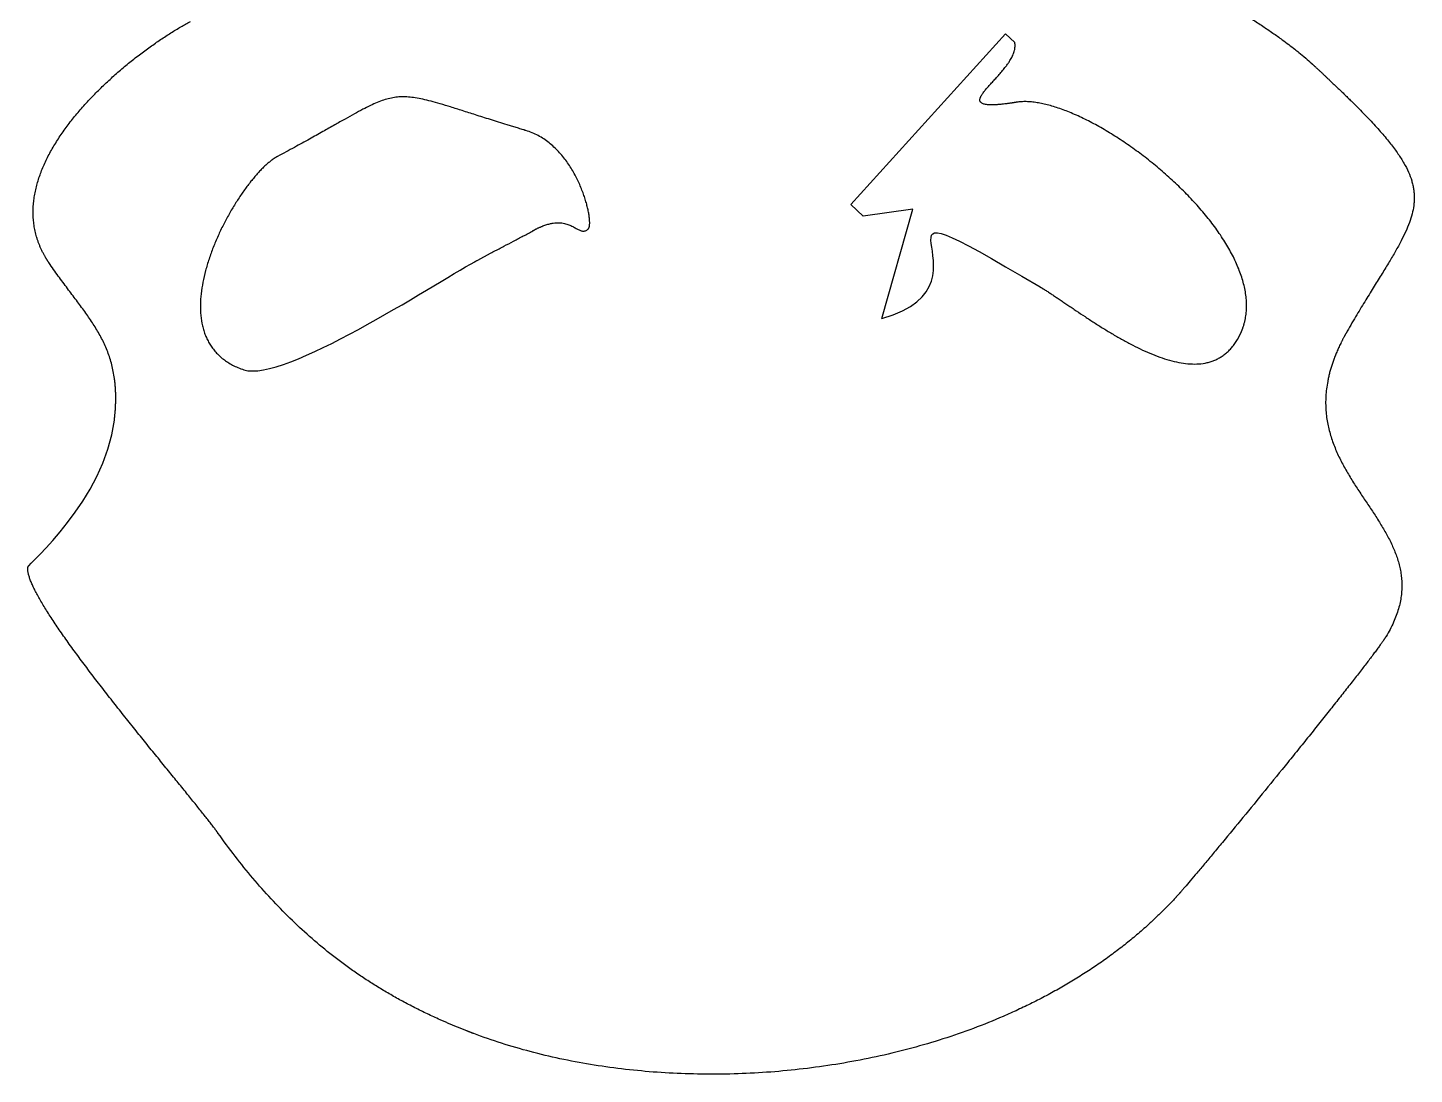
# Model space of a CAD drawing. Header units: millimetres. Extents: x 413.1 to 447.6, y 102 to 150.6.
# Drawn here: x 413.12 to 447.61, y 102.04 to 128.08 of the extents above; entities that cross this region are included whole.
import ezdxf

# ---------------------------------------------------------------- set-up
doc = ezdxf.new("R2010")
doc.units = ezdxf.units.MM
doc.layers.get('0').update_dxf_attribs({"linetype": 'CONTINUOUS'})

msp = doc.modelspace()

# ---------------------------------------------------------------- linework, layer by layer
for p, q in [((433.595, 123.678), (437.439, 127.923)), ((437.439, 127.923), (437.672, 127.711)), ((433.906, 123.392), (433.595, 123.678)), ((435.14, 123.561), (433.906, 123.392)), ((434.369, 120.847), (435.14, 123.561))]:
    msp.add_line(p, q)
for points, knots in [([(438.971, 129.771), (438.971, 129.771), (438.971, 129.771), (438.972, 129.771), (438.972, 129.772), (438.972, 129.772), (438.972, 129.772), (438.973, 129.772), (438.973, 129.772), (438.974, 129.773), (438.976, 129.773), (438.977, 129.774), (438.978, 129.775), (438.98, 129.776), (438.982, 129.777), (438.985, 129.778), (438.989, 129.78), (438.993, 129.782), (438.999, 129.784), (439.005, 129.787), (439.01, 129.789), (439.018, 129.793), (439.027, 129.797), (439.039, 129.801), (439.05, 129.806), (439.062, 129.81), (439.074, 129.815), (439.089, 129.82), (439.109, 129.827), (439.133, 129.835), (439.158, 129.842), (439.183, 129.849), (439.216, 129.857), (439.259, 129.867), (439.312, 129.876), (439.365, 129.884), (439.42, 129.89), (439.476, 129.895), (439.533, 129.898), (439.611, 129.899), (439.711, 129.897), (439.835, 129.889), (439.962, 129.875), (440.092, 129.855), (440.225, 129.83), (440.409, 129.789), (440.645, 129.726), (440.933, 129.633), (441.228, 129.524), (441.527, 129.401), (441.829, 129.265), (442.131, 129.119), (442.431, 128.964), (442.728, 128.802), (443.019, 128.635), (443.303, 128.465), (443.576, 128.293), (443.838, 128.121), (444.087, 127.951), (444.302, 127.798), (444.484, 127.662), (444.621, 127.557), (444.762, 127.445), (444.903, 127.329), (445.009, 127.235), (445.058, 127.189)], [0, 0, 0, 0, 0.0000095, 0.000019, 0.0000381, 0.0000762, 0.0001143, 0.0001524, 0.0002287, 0.000305, 0.0004575, 0.0006101, 0.0007628, 0.0009155, 0.001221, 0.0015267, 0.0018326, 0.0024449, 0.003058, 0.0036719, 0.0042865, 0.004902, 0.0061355, 0.0073724, 0.0086129, 0.0098571, 0.0111052, 0.0123572, 0.0148735, 0.0174071, 0.0199588, 0.0225293, 0.0251194, 0.0303611, 0.035689, 0.0411075, 0.0466202, 0.0522301, 0.0579395, 0.0637502, 0.0756799, 0.0880259, 0.1007876, 0.1139595, 0.1275316, 0.1414908, 0.1705003, 0.2008352, 0.2323111, 0.2647242, 0.2978563, 0.3314783, 0.3653537, 0.3992394, 0.4328881, 0.4660489, 0.498468, 0.5298899, 0.5600575, 0.5887131, 0.6090577, 0.6282981, 0.6404584, 0.6630354, 0.6830796, 0.6830796, 0.6830796, 0.6830796]), ([(413.65, 122.234), (413.65, 122.234), (413.65, 122.234), (413.65, 122.234), (413.65, 122.234), (413.65, 122.235), (413.65, 122.235), (413.649, 122.235), (413.649, 122.236), (413.649, 122.236), (413.648, 122.237), (413.647, 122.238), (413.646, 122.239), (413.645, 122.241), (413.644, 122.243), (413.643, 122.245), (413.641, 122.248), (413.638, 122.251), (413.636, 122.256), (413.633, 122.26), (413.63, 122.265), (413.626, 122.27), (413.621, 122.278), (413.616, 122.286), (413.61, 122.295), (413.603, 122.307), (413.594, 122.321), (413.583, 122.339), (413.572, 122.356), (413.562, 122.374), (413.552, 122.392), (413.538, 122.415), (413.522, 122.445), (413.504, 122.48), (413.486, 122.515), (413.468, 122.551), (413.446, 122.598), (413.421, 122.658), (413.393, 122.729), (413.367, 122.801), (413.345, 122.874), (413.325, 122.946), (413.308, 123.019), (413.288, 123.116), (413.27, 123.237), (413.258, 123.384), (413.256, 123.531), (413.264, 123.679), (413.28, 123.826), (413.313, 124.024), (413.376, 124.272), (413.482, 124.565), (413.615, 124.856), (413.774, 125.143), (413.954, 125.426), (414.155, 125.703), (414.373, 125.973), (414.606, 126.236), (414.85, 126.491), (415.105, 126.736), (415.365, 126.97), (415.631, 127.193), (415.897, 127.404), (416.163, 127.601), (416.425, 127.783), (416.68, 127.95), (416.927, 128.1), (417.09, 128.192), (417.169, 128.235)], [0, 0, 0, 0, 0.0000082, 0.0000164, 0.0000328, 0.0000657, 0.0000985, 0.0001314, 0.0001971, 0.0002628, 0.0003941, 0.0005254, 0.0006567, 0.000788, 0.0010504, 0.0013126, 0.0015748, 0.0020986, 0.0026219, 0.0031447, 0.0036669, 0.0041885, 0.0052303, 0.00627, 0.0073075, 0.008343, 0.0104078, 0.0124645, 0.0145132, 0.0165543, 0.0185877, 0.0206136, 0.0246437, 0.0286457, 0.032621, 0.0365708, 0.0404962, 0.0482787, 0.0559783, 0.0636044, 0.0711664, 0.0786732, 0.0861336, 0.093556, 0.1083172, 0.12302, 0.1377195, 0.1524641, 0.1672955, 0.182249, 0.2126207, 0.2437484, 0.2757043, 0.3084903, 0.3420518, 0.3762896, 0.41107, 0.4462316, 0.481592, 0.5169521, 0.5520994, 0.5868115, 0.6208576, 0.6540007, 0.685999, 0.7166075, 0.7455795, 0.7726678, 0.7726678, 0.7726678, 0.7726678]), ([(437.717, 126.224), (437.717, 126.224), (437.717, 126.224), (437.717, 126.224), (437.716, 126.224), (437.716, 126.224), (437.715, 126.224), (437.714, 126.224), (437.713, 126.223), (437.711, 126.223), (437.709, 126.223), (437.707, 126.222), (437.705, 126.222), (437.701, 126.221), (437.697, 126.221), (437.692, 126.22), (437.685, 126.219), (437.677, 126.218), (437.669, 126.216), (437.661, 126.215), (437.65, 126.213), (437.637, 126.211), (437.622, 126.209), (437.607, 126.207), (437.587, 126.204), (437.562, 126.2), (437.533, 126.196), (437.504, 126.192), (437.468, 126.188), (437.423, 126.182), (437.372, 126.176), (437.324, 126.171), (437.278, 126.167), (437.234, 126.164), (437.181, 126.161), (437.12, 126.159), (437.054, 126.159), (436.996, 126.163), (436.947, 126.169), (436.905, 126.178), (436.871, 126.19), (436.844, 126.205), (436.824, 126.223), (436.811, 126.243), (436.804, 126.266), (436.804, 126.291), (436.809, 126.318), (436.817, 126.342), (436.827, 126.364), (436.838, 126.385), (436.854, 126.413), (436.875, 126.445), (436.902, 126.481), (436.932, 126.519), (436.976, 126.572), (437.038, 126.642), (437.118, 126.729), (437.201, 126.82), (437.286, 126.914), (437.37, 127.012), (437.443, 127.103), (437.505, 127.187), (437.549, 127.255), (437.593, 127.331), (437.634, 127.414), (437.668, 127.514), (437.681, 127.598), (437.68, 127.664), (437.675, 127.696), (437.672, 127.711)], [0, 0, 0, 0, 0.000026, 0.0000521, 0.0001041, 0.0001562, 0.0002082, 0.0003123, 0.0004162, 0.0006239, 0.0008313, 0.0010384, 0.0012453, 0.0016581, 0.0020697, 0.0024803, 0.0032979, 0.0041111, 0.0049197, 0.0057238, 0.0065233, 0.008109, 0.0096768, 0.0112268, 0.012759, 0.0157705, 0.018712, 0.0215842, 0.0243875, 0.0297906, 0.0349264, 0.0398003, 0.0444176, 0.0487837, 0.0529042, 0.0604309, 0.0670457, 0.0727999, 0.0777511, 0.0819659, 0.0855257, 0.0885349, 0.0911311, 0.0934895, 0.0958056, 0.098255, 0.1009618, 0.1039976, 0.1056508, 0.1083036, 0.1111645, 0.1152962, 0.1197756, 0.124581, 0.1296871, 0.1406884, 0.1525416, 0.1649971, 0.177804, 0.1907158, 0.2034978, 0.2128694, 0.2219673, 0.2278485, 0.2391025, 0.2496561, 0.2595999, 0.2644317, 0.2692377, 0.2692377, 0.2692377, 0.2692377]), ([(445.058, 127.189), (445.058, 127.189), (445.059, 127.189), (445.059, 127.189), (445.06, 127.188), (445.062, 127.186), (445.064, 127.185), (445.066, 127.182), (445.069, 127.18), (445.074, 127.175), (445.08, 127.17), (445.087, 127.163), (445.094, 127.156), (445.103, 127.148), (445.115, 127.137), (445.129, 127.124), (445.148, 127.106), (445.171, 127.085), (445.199, 127.059), (445.227, 127.033), (445.254, 127.007), (445.291, 126.974), (445.336, 126.932), (445.389, 126.882), (445.442, 126.832), (445.51, 126.767), (445.595, 126.688), (445.693, 126.593), (445.79, 126.501), (445.883, 126.411), (445.974, 126.323), (446.089, 126.209), (446.227, 126.071), (446.384, 125.91), (446.531, 125.756), (446.668, 125.608), (446.794, 125.466), (446.911, 125.329), (447.018, 125.197), (447.115, 125.069), (447.229, 124.909), (447.351, 124.718), (447.467, 124.493), (447.536, 124.31), (447.573, 124.167), (447.593, 124.064), (447.605, 123.961), (447.61, 123.858), (447.607, 123.756), (447.594, 123.617), (447.558, 123.441), (447.49, 123.226), (447.396, 123.002), (447.28, 122.766), (447.141, 122.515), (446.983, 122.247), (446.805, 121.956), (446.61, 121.642), (446.399, 121.299), (446.173, 120.927), (446.02, 120.666), (445.942, 120.53)], [0, 0, 0, 0, 0.0000609, 0.0001219, 0.0002439, 0.0004878, 0.0007316, 0.0009754, 0.0014626, 0.0019494, 0.0029219, 0.0038931, 0.0048627, 0.005831, 0.0077631, 0.0096895, 0.0116102, 0.0154343, 0.0192356, 0.0230141, 0.02677, 0.0305031, 0.037902, 0.0452113, 0.0524318, 0.0595639, 0.073566, 0.0872225, 0.1005388, 0.1135197, 0.1261707, 0.1384968, 0.1621956, 0.1846588, 0.2059304, 0.2260551, 0.2450795, 0.2630519, 0.2800227, 0.2960449, 0.3111745, 0.3389929, 0.3640098, 0.3868309, 0.3976355, 0.4081533, 0.4184781, 0.4287038, 0.4389228, 0.4492235, 0.4703866, 0.4927884, 0.5168975, 0.5430813, 0.5716301, 0.6027821, 0.6367435, 0.6737038, 0.7138465, 0.7573564, 0.8044244, 0.8044244, 0.8044244, 0.8044244]), ([(425.514, 125.522), (425.509, 125.523), (425.499, 125.526), (425.478, 125.532), (425.443, 125.543), (425.393, 125.558), (425.333, 125.576), (425.255, 125.6), (425.16, 125.629), (425.013, 125.674), (424.837, 125.729), (424.635, 125.793), (424.444, 125.853), (424.211, 125.927), (423.945, 126.012), (423.653, 126.104), (423.394, 126.183), (423.163, 126.248), (422.957, 126.299), (422.77, 126.335), (422.597, 126.356), (422.436, 126.362), (422.281, 126.351), (422.127, 126.324), (421.972, 126.28), (421.811, 126.219), (421.638, 126.141), (421.45, 126.046), (421.242, 125.933), (421.009, 125.802), (420.748, 125.653), (420.453, 125.486), (420.12, 125.3), (419.745, 125.094), (419.48, 124.952), (419.339, 124.878)], [0, 0, 0, 0, 0.0016082, 0.0032109, 0.0064001, 0.0127132, 0.0189403, 0.0250821, 0.0371131, 0.0488126, 0.0712435, 0.0924263, 0.1124128, 0.1312544, 0.1657084, 0.1961993, 0.2231406, 0.2469529, 0.2680714, 0.2869558, 0.3041019, 0.3200501, 0.335384, 0.3507117, 0.3666358, 0.3837238, 0.4024952, 0.4234234, 0.4469477, 0.4734853, 0.5034423, 0.5372203, 0.5752213, 0.6178498, 0.6655137, 0.6655137, 0.6655137, 0.6655137]), ([(443.273, 120.437), (443.273, 120.437), (443.273, 120.437), (443.273, 120.437), (443.273, 120.437), (443.273, 120.437), (443.274, 120.438), (443.274, 120.438), (443.274, 120.439), (443.274, 120.439), (443.275, 120.44), (443.275, 120.441), (443.276, 120.442), (443.277, 120.444), (443.277, 120.446), (443.279, 120.448), (443.28, 120.451), (443.282, 120.455), (443.284, 120.459), (443.286, 120.463), (443.288, 120.468), (443.291, 120.474), (443.294, 120.481), (443.298, 120.49), (443.302, 120.499), (443.307, 120.511), (443.314, 120.526), (443.321, 120.544), (443.328, 120.562), (443.335, 120.58), (443.342, 120.598), (443.351, 120.622), (443.361, 120.653), (443.372, 120.689), (443.382, 120.727), (443.392, 120.764), (443.4, 120.801), (443.408, 120.839), (443.417, 120.889), (443.426, 120.953), (443.434, 121.03), (443.438, 121.108), (443.438, 121.187), (443.436, 121.266), (443.428, 121.372), (443.41, 121.508), (443.376, 121.671), (443.331, 121.835), (443.275, 122.001), (443.208, 122.168), (443.104, 122.394), (442.949, 122.677), (442.731, 123.011), (442.483, 123.342), (442.207, 123.666), (441.909, 123.983), (441.592, 124.288), (441.26, 124.581), (440.917, 124.858), (440.567, 125.116), (440.213, 125.355), (439.86, 125.57), (439.511, 125.76), (439.223, 125.897), (438.998, 125.992), (438.835, 126.053), (438.676, 126.107), (438.522, 126.152), (438.373, 126.188), (438.23, 126.215), (438.092, 126.233), (437.961, 126.241), (437.836, 126.239), (437.756, 126.23), (437.717, 126.224)], [0, 0, 0, 0, 0.0000077, 0.0000153, 0.0000307, 0.0000614, 0.0000921, 0.0001229, 0.0001843, 0.0002457, 0.0003686, 0.0004914, 0.0006142, 0.000737, 0.0009826, 0.001228, 0.0014734, 0.0019639, 0.0024542, 0.0029441, 0.0034337, 0.0039231, 0.0049009, 0.0058777, 0.0068534, 0.0078281, 0.0097746, 0.0117174, 0.0136569, 0.0155933, 0.0175269, 0.019458, 0.0233137, 0.0271626, 0.0310068, 0.0348484, 0.0386894, 0.0425316, 0.046377, 0.0540839, 0.0618243, 0.0696106, 0.0774542, 0.0853654, 0.0933534, 0.1095879, 0.1262133, 0.1432666, 0.1607717, 0.1787405, 0.1971752, 0.2354017, 0.2753323, 0.3167556, 0.3594025, 0.4029637, 0.4471013, 0.4914578, 0.5356626, 0.5793374, 0.6221012, 0.6635747, 0.7033867, 0.7411805, 0.7592182, 0.7766305, 0.7933827, 0.8094445, 0.8247909, 0.839404, 0.853275, 0.8664072, 0.8788194, 0.8905507, 0.8905507, 0.8905507, 0.8905507]), ([(427.066, 123.072), (427.066, 123.072), (427.066, 123.072), (427.066, 123.072), (427.066, 123.072), (427.066, 123.072), (427.066, 123.072), (427.066, 123.072), (427.067, 123.073), (427.067, 123.073), (427.068, 123.074), (427.068, 123.074), (427.069, 123.075), (427.07, 123.076), (427.071, 123.077), (427.072, 123.079), (427.073, 123.08), (427.074, 123.082), (427.076, 123.084), (427.078, 123.087), (427.08, 123.091), (427.082, 123.096), (427.084, 123.102), (427.087, 123.11), (427.09, 123.121), (427.093, 123.133), (427.095, 123.145), (427.097, 123.159), (427.099, 123.179), (427.101, 123.207), (427.101, 123.242), (427.099, 123.281), (427.096, 123.323), (427.091, 123.368), (427.084, 123.416), (427.073, 123.485), (427.055, 123.576), (427.026, 123.692), (426.99, 123.815), (426.947, 123.943), (426.896, 124.076), (426.838, 124.211), (426.773, 124.347), (426.675, 124.53), (426.533, 124.753), (426.331, 125.002), (426.134, 125.186), (425.96, 125.313), (425.82, 125.397), (425.672, 125.468), (425.567, 125.505), (425.514, 125.522)], [0, 0, 0, 0, 0.0000056, 0.0000112, 0.0000224, 0.0000448, 0.0000672, 0.0000897, 0.0001349, 0.0001803, 0.0002716, 0.0003638, 0.0004569, 0.0005508, 0.0007415, 0.0009361, 0.0011347, 0.0013375, 0.0015446, 0.0019724, 0.002419, 0.0028852, 0.0033716, 0.0044069, 0.0055279, 0.0067365, 0.0080336, 0.0094195, 0.010894, 0.014106, 0.0176628, 0.0215545, 0.0257696, 0.0302954, 0.0351186, 0.0402255, 0.0512333, 0.0632063, 0.0760309, 0.0895952, 0.1037902, 0.118511, 0.1336578, 0.1491376, 0.1807556, 0.2128269, 0.2450463, 0.2612215, 0.2774828, 0.2939063, 0.3106006, 0.3106006, 0.3106006, 0.3106006]), ([(419.339, 124.878), (419.339, 124.878), (419.339, 124.878), (419.339, 124.878), (419.339, 124.878), (419.338, 124.878), (419.338, 124.877), (419.337, 124.877), (419.336, 124.877), (419.335, 124.876), (419.333, 124.875), (419.331, 124.874), (419.329, 124.873), (419.326, 124.871), (419.323, 124.869), (419.319, 124.867), (419.315, 124.865), (419.311, 124.863), (419.305, 124.859), (419.299, 124.855), (419.29, 124.85), (419.282, 124.845), (419.271, 124.838), (419.257, 124.829), (419.24, 124.818), (419.223, 124.806), (419.205, 124.793), (419.188, 124.78), (419.164, 124.762), (419.134, 124.738), (419.098, 124.708), (419.062, 124.676), (419.024, 124.642), (418.987, 124.606), (418.949, 124.568), (418.897, 124.515), (418.832, 124.444), (418.754, 124.353), (418.675, 124.257), (418.595, 124.155), (418.516, 124.047), (418.41, 123.895), (418.279, 123.695), (418.129, 123.441), (417.987, 123.175), (417.855, 122.898), (417.735, 122.615), (417.631, 122.327), (417.544, 122.038), (417.477, 121.75), (417.433, 121.466), (417.415, 121.189), (417.424, 120.921), (417.457, 120.706), (417.501, 120.543), (417.542, 120.425), (417.592, 120.313), (417.652, 120.205), (417.721, 120.102), (417.8, 120.006), (417.889, 119.915), (417.989, 119.831), (418.1, 119.754), (418.222, 119.684), (418.355, 119.621), (418.449, 119.586), (418.498, 119.57)], [0, 0, 0, 0, 0.0000141, 0.0000282, 0.0000564, 0.0001128, 0.0001693, 0.0002258, 0.0003389, 0.0004522, 0.0006794, 0.0009072, 0.0011357, 0.0013649, 0.0018253, 0.0022884, 0.0027542, 0.0032228, 0.0036941, 0.0046448, 0.0056064, 0.006579, 0.0075624, 0.0095619, 0.0116049, 0.0136912, 0.0158206, 0.0179929, 0.0202078, 0.0247643, 0.0294873, 0.0343739, 0.0394205, 0.0446234, 0.0499788, 0.0554824, 0.0669167, 0.0788911, 0.0913682, 0.1043093, 0.1176754, 0.1314266, 0.1599221, 0.1894765, 0.2197707, 0.2504922, 0.2813389, 0.3120242, 0.3422835, 0.3718824, 0.4006289, 0.4283893, 0.4551105, 0.4808496, 0.4934155, 0.5058256, 0.518133, 0.5304033, 0.5427139, 0.5551534, 0.56782, 0.5808192, 0.5942611, 0.608258, 0.6229219, 0.6383623, 0.6383623, 0.6383623, 0.6383623]), ([(425.69, 123.029), (425.69, 123.029), (425.69, 123.029), (425.69, 123.03), (425.69, 123.03), (425.691, 123.03), (425.691, 123.03), (425.692, 123.031), (425.693, 123.031), (425.694, 123.032), (425.696, 123.033), (425.697, 123.034), (425.699, 123.035), (425.702, 123.036), (425.705, 123.038), (425.709, 123.04), (425.713, 123.042), (425.72, 123.046), (425.727, 123.05), (425.734, 123.053), (425.741, 123.057), (425.751, 123.062), (425.763, 123.068), (425.777, 123.076), (425.791, 123.083), (425.81, 123.092), (425.833, 123.103), (425.86, 123.115), (425.887, 123.126), (425.921, 123.141), (425.963, 123.157), (426.012, 123.174), (426.059, 123.188), (426.105, 123.2), (426.148, 123.21), (426.203, 123.219), (426.268, 123.226), (426.342, 123.227), (426.41, 123.222), (426.473, 123.211), (426.53, 123.196), (426.584, 123.177), (426.633, 123.156), (426.679, 123.134), (426.721, 123.111), (426.761, 123.088), (426.798, 123.067), (426.834, 123.048), (426.868, 123.033), (426.901, 123.022), (426.934, 123.017), (426.967, 123.018), (427, 123.027), (427.034, 123.045), (427.055, 123.062), (427.066, 123.072)], [0, 0, 0, 0, 0.0000134, 0.0000268, 0.0000535, 0.000107, 0.0001605, 0.000214, 0.0003209, 0.0004277, 0.000641, 0.000854, 0.0010666, 0.001279, 0.0017026, 0.0021249, 0.0025458, 0.0033837, 0.0042163, 0.0050436, 0.0058656, 0.0066825, 0.0083006, 0.0098983, 0.0114757, 0.0130331, 0.0160889, 0.0190677, 0.0219713, 0.0248019, 0.0302516, 0.0354328, 0.0403613, 0.045053, 0.0495235, 0.0537882, 0.0617585, 0.0690814, 0.0758624, 0.0821934, 0.0881491, 0.0937858, 0.0991406, 0.1042329, 0.1090674, 0.1136379, 0.1179329, 0.1219424, 0.1256676, 0.1291345, 0.1324117, 0.1356281, 0.1389764, 0.1426884, 0.146997, 0.146997, 0.146997, 0.146997]), ([(424.242, 122.258), (424.243, 122.259), (424.246, 122.26), (424.251, 122.263), (424.26, 122.268), (424.272, 122.275), (424.287, 122.283), (424.307, 122.294), (424.333, 122.308), (424.373, 122.33), (424.423, 122.357), (424.484, 122.389), (424.544, 122.421), (424.624, 122.464), (424.725, 122.517), (424.846, 122.58), (425.007, 122.664), (425.208, 122.769), (425.45, 122.897), (425.61, 122.985), (425.69, 123.029)], [0, 0, 0, 0, 0.0004306, 0.0008612, 0.0017222, 0.0034435, 0.0051639, 0.0068835, 0.0103203, 0.013754, 0.0206126, 0.0274606, 0.0342993, 0.0411299, 0.0547715, 0.0683949, 0.0820096, 0.10925, 0.1365682, 0.1640421, 0.1640421, 0.1640421, 0.1640421]), ([(415.278, 118.319), (415.278, 118.319), (415.278, 118.319), (415.278, 118.319), (415.278, 118.32), (415.278, 118.32), (415.279, 118.321), (415.279, 118.322), (415.279, 118.324), (415.279, 118.326), (415.28, 118.329), (415.28, 118.333), (415.28, 118.337), (415.281, 118.342), (415.282, 118.348), (415.283, 118.355), (415.284, 118.365), (415.285, 118.377), (415.287, 118.391), (415.288, 118.406), (415.29, 118.42), (415.291, 118.439), (415.294, 118.463), (415.296, 118.491), (415.299, 118.519), (415.302, 118.556), (415.305, 118.602), (415.308, 118.656), (415.311, 118.71), (415.312, 118.763), (415.313, 118.815), (415.314, 118.884), (415.313, 118.968), (415.309, 119.066), (415.303, 119.163), (415.294, 119.257), (415.279, 119.378), (415.255, 119.524), (415.216, 119.694), (415.169, 119.857), (415.114, 120.014), (415.051, 120.166), (414.981, 120.314), (414.879, 120.506), (414.734, 120.742), (414.541, 121.02), (414.332, 121.302), (414.11, 121.595), (413.879, 121.905), (413.726, 122.121), (413.65, 122.234)], [0, 0, 0, 0, 0.000023, 0.0000461, 0.0000923, 0.0001846, 0.0002769, 0.0003692, 0.0005536, 0.000738, 0.0011065, 0.0014747, 0.0018425, 0.00221, 0.0029439, 0.0036764, 0.0044076, 0.0058659, 0.0073187, 0.0087662, 0.0102083, 0.0116451, 0.0145029, 0.0173398, 0.0201562, 0.0229522, 0.0284844, 0.0339385, 0.0393169, 0.0446216, 0.0498548, 0.0550188, 0.0651478, 0.0750265, 0.0846728, 0.0941042, 0.1033387, 0.1212847, 0.1386505, 0.1555686, 0.1721643, 0.1885536, 0.2048422, 0.2211248, 0.2539906, 0.2877084, 0.3227006, 0.3593141, 0.3978706, 0.4387097, 0.4387097, 0.4387097, 0.4387097]), ([(438.302, 121.631), (438.302, 121.63), (438.303, 121.63), (438.304, 121.629), (438.306, 121.628), (438.308, 121.627), (438.311, 121.625), (438.315, 121.623), (438.321, 121.619), (438.328, 121.615), (438.337, 121.609), (438.347, 121.604), (438.359, 121.596), (438.374, 121.587), (438.393, 121.575), (438.419, 121.559), (438.452, 121.538), (438.492, 121.513), (438.533, 121.486), (438.575, 121.458), (438.633, 121.42), (438.708, 121.37), (438.801, 121.308), (438.897, 121.243), (438.996, 121.176), (439.098, 121.107), (439.239, 121.012), (439.422, 120.89), (439.647, 120.742), (439.88, 120.595), (440.118, 120.45), (440.36, 120.311), (440.604, 120.18), (440.849, 120.06), (441.093, 119.953), (441.335, 119.862), (441.573, 119.79), (441.806, 119.738), (442.032, 119.711), (442.249, 119.711), (442.424, 119.736), (442.556, 119.773), (442.652, 119.808), (442.744, 119.853), (442.833, 119.907), (442.918, 119.97), (442.998, 120.043), (443.075, 120.126), (443.173, 120.254), (443.236, 120.361), (443.273, 120.437)], [0, 0, 0, 0, 0.000128, 0.0002562, 0.000513, 0.0007705, 0.0010286, 0.0015465, 0.0020669, 0.0031151, 0.0041729, 0.0052403, 0.0063173, 0.0084998, 0.0107197, 0.0129766, 0.0175993, 0.0223636, 0.0272655, 0.0323006, 0.0374646, 0.0481621, 0.059323, 0.0709122, 0.0828945, 0.0952345, 0.1078969, 0.1340478, 0.1610669, 0.1886781, 0.2166106, 0.2446015, 0.272399, 0.2997655, 0.3264833, 0.3523619, 0.3772487, 0.401044, 0.4237223, 0.4453603, 0.4661712, 0.4763878, 0.486556, 0.4967514, 0.5070599, 0.5175752, 0.5283965, 0.5396257, 0.551365, 0.5767514, 0.5767514, 0.5767514, 0.5767514]), ([(445.942, 120.53), (445.942, 120.53), (445.942, 120.53), (445.942, 120.53), (445.942, 120.53), (445.942, 120.529), (445.941, 120.529), (445.941, 120.528), (445.941, 120.528), (445.94, 120.526), (445.939, 120.525), (445.938, 120.523), (445.937, 120.521), (445.936, 120.519), (445.934, 120.516), (445.932, 120.513), (445.93, 120.509), (445.928, 120.506), (445.925, 120.501), (445.922, 120.495), (445.918, 120.488), (445.914, 120.481), (445.909, 120.472), (445.902, 120.46), (445.894, 120.446), (445.887, 120.432), (445.879, 120.418), (445.871, 120.404), (445.861, 120.385), (445.849, 120.362), (445.835, 120.335), (445.82, 120.307), (445.806, 120.28), (445.788, 120.243), (445.766, 120.198), (445.74, 120.144), (445.716, 120.09), (445.692, 120.037), (445.662, 119.967), (445.628, 119.88), (445.589, 119.777), (445.555, 119.675), (445.525, 119.575), (445.498, 119.476), (445.475, 119.378), (445.449, 119.251), (445.424, 119.095), (445.408, 118.91), (445.403, 118.731), (445.41, 118.556), (445.428, 118.385), (445.456, 118.219), (445.493, 118.056), (445.554, 117.845), (445.649, 117.588), (445.788, 117.291), (445.947, 117.004), (446.119, 116.725), (446.298, 116.452), (446.479, 116.184), (446.656, 115.917), (446.823, 115.65), (446.974, 115.381), (447.105, 115.108), (447.191, 114.875), (447.243, 114.685), (447.273, 114.54), (447.292, 114.394), (447.302, 114.244), (447.3, 114.092), (447.285, 113.937), (447.259, 113.779), (447.218, 113.617), (447.163, 113.451), (447.068, 113.219), (446.976, 113.048), (446.907, 112.935)], [0, 0, 0, 0, 0.0000127, 0.0000255, 0.000051, 0.0001021, 0.0001532, 0.0002042, 0.0003064, 0.0004085, 0.0006126, 0.0008166, 0.0010206, 0.0012245, 0.0016319, 0.0020391, 0.0024458, 0.0028522, 0.0032583, 0.0040693, 0.0048789, 0.0056871, 0.0064939, 0.0081032, 0.009707, 0.0113051, 0.0128978, 0.0144849, 0.0160665, 0.0192134, 0.0223387, 0.0254426, 0.0285254, 0.0315872, 0.037649, 0.0436299, 0.0495316, 0.055356, 0.0611051, 0.0723841, 0.0833837, 0.0941191, 0.104605, 0.1148564, 0.1248881, 0.1347149, 0.1538091, 0.1722547, 0.1901595, 0.2076244, 0.2247416, 0.2415933, 0.2582509, 0.2747744, 0.3075943, 0.3403269, 0.3730817, 0.405849, 0.4385339, 0.4709897, 0.5030502, 0.5345623, 0.5654209, 0.5956093, 0.6252445, 0.6399466, 0.6546404, 0.6693977, 0.6843053, 0.6994634, 0.7149849, 0.7309924, 0.7476161, 0.7649907, 0.7832526, 0.8229612, 0.8229612, 0.8229612, 0.8229612]), ([(417.855, 108.043), (417.855, 108.043), (417.855, 108.044), (417.854, 108.044), (417.853, 108.045), (417.852, 108.047), (417.851, 108.049), (417.849, 108.052), (417.846, 108.056), (417.842, 108.061), (417.837, 108.068), (417.83, 108.077), (417.824, 108.086), (417.815, 108.098), (417.803, 108.114), (417.789, 108.133), (417.769, 108.16), (417.743, 108.194), (417.71, 108.237), (417.676, 108.283), (417.639, 108.33), (417.587, 108.397), (417.517, 108.486), (417.428, 108.597), (417.333, 108.716), (417.232, 108.841), (417.126, 108.973), (416.975, 109.159), (416.775, 109.405), (416.525, 109.713), (416.262, 110.036), (415.992, 110.371), (415.716, 110.714), (415.437, 111.064), (415.161, 111.415), (414.889, 111.766), (414.624, 112.113), (414.371, 112.452), (414.132, 112.78), (413.911, 113.095), (413.74, 113.349), (413.616, 113.542), (413.531, 113.679), (413.453, 113.81), (413.382, 113.934), (413.319, 114.052), (413.264, 114.163), (413.217, 114.266), (413.179, 114.362), (413.151, 114.449), (413.135, 114.517), (413.127, 114.567), (413.124, 114.61), (413.124, 114.642), (413.127, 114.662)], [0, 0, 0, 0, 0.0000635, 0.000127, 0.0002544, 0.00051, 0.0007668, 0.0010249, 0.0015449, 0.0020697, 0.0031341, 0.0042181, 0.0053216, 0.0064444, 0.0087477, 0.0111272, 0.013582, 0.018714, 0.0241369, 0.0298436, 0.0358272, 0.0420805, 0.0553683, 0.0696504, 0.0848701, 0.1009703, 0.1178942, 0.1355848, 0.1730374, 0.2128716, 0.2546306, 0.2978579, 0.3420971, 0.3868924, 0.4317888, 0.4763322, 0.5200696, 0.5625502, 0.6033255, 0.6419511, 0.6779882, 0.6949018, 0.7110082, 0.7262563, 0.7405965, 0.7539816, 0.7663673, 0.7777143, 0.7879903, 0.7971739, 0.8052617, 0.8089031, 0.8122846, 0.8183159, 0.8183159, 0.8183159, 0.8183159]), ([(446.907, 112.935), (446.907, 112.935), (446.907, 112.935), (446.906, 112.935), (446.906, 112.934), (446.905, 112.933), (446.904, 112.931), (446.903, 112.929), (446.902, 112.927), (446.899, 112.923), (446.896, 112.918), (446.893, 112.913), (446.889, 112.906), (446.883, 112.898), (446.876, 112.887), (446.867, 112.873), (446.857, 112.859), (446.847, 112.844), (446.833, 112.823), (446.813, 112.795), (446.788, 112.759), (446.761, 112.722), (446.732, 112.681), (446.701, 112.639), (446.656, 112.578), (446.595, 112.496), (446.517, 112.392), (446.432, 112.281), (446.34, 112.162), (446.243, 112.036), (446.14, 111.903), (445.993, 111.715), (445.798, 111.467), (445.553, 111.157), (445.293, 110.831), (445.024, 110.494), (444.746, 110.15), (444.371, 109.684), (443.905, 109.11), (443.363, 108.447), (442.932, 107.924), (442.614, 107.539), (442.402, 107.285), (442.213, 107.059), (442.049, 106.865), (441.928, 106.724), (441.847, 106.63), (441.811, 106.589), (441.795, 106.571)], [0, 0, 0, 0, 0.0000391, 0.0000782, 0.0001568, 0.000315, 0.0004745, 0.0006354, 0.0009614, 0.0012929, 0.0019723, 0.0026734, 0.0033963, 0.0041408, 0.0056942, 0.0073327, 0.0090556, 0.0108621, 0.0127511, 0.0167737, 0.0211164, 0.0257723, 0.0307341, 0.0359949, 0.0415474, 0.0534989, 0.0665313, 0.0805869, 0.095608, 0.1115367, 0.1283152, 0.1458855, 0.1831701, 0.2229268, 0.2646918, 0.308001, 0.3523903, 0.3973957, 0.4873977, 0.5742934, 0.6543687, 0.6906883, 0.7239101, 0.7535701, 0.7792044, 0.8003493, 0.8090936, 0.816542, 0.816542, 0.816542, 0.816542]), ([(424.216, 103.054), (424.216, 103.054), (424.216, 103.054), (424.215, 103.054), (424.215, 103.054), (424.213, 103.055), (424.212, 103.055), (424.21, 103.056), (424.208, 103.057), (424.204, 103.058), (424.2, 103.06), (424.195, 103.062), (424.189, 103.064), (424.182, 103.067), (424.173, 103.07), (424.162, 103.074), (424.148, 103.08), (424.13, 103.087), (424.109, 103.095), (424.088, 103.103), (424.066, 103.111), (424.038, 103.123), (424.003, 103.136), (423.96, 103.153), (423.918, 103.17), (423.862, 103.193), (423.792, 103.221), (423.709, 103.256), (423.627, 103.291), (423.544, 103.326), (423.463, 103.361), (423.355, 103.409), (423.221, 103.47), (423.063, 103.544), (422.906, 103.62), (422.751, 103.698), (422.548, 103.802), (422.299, 103.937), (422.006, 104.106), (421.719, 104.281), (421.44, 104.462), (421.167, 104.65), (420.899, 104.845), (420.551, 105.113), (420.128, 105.468), (419.641, 105.922), (419.171, 106.405), (418.717, 106.92), (418.277, 107.467), (417.994, 107.848), (417.855, 108.043)], [0, 0, 0, 0, 0.0000359, 0.0000719, 0.0001439, 0.0002877, 0.0004316, 0.0005755, 0.0008632, 0.0011509, 0.0017262, 0.0023013, 0.0028762, 0.003451, 0.0046002, 0.0057487, 0.0068966, 0.0091905, 0.0114821, 0.0137712, 0.0160579, 0.0183422, 0.0229036, 0.0274556, 0.0319982, 0.0365316, 0.0455709, 0.0545743, 0.0635426, 0.0724767, 0.0813772, 0.090245, 0.1078857, 0.1254053, 0.1428102, 0.160107, 0.1773023, 0.2114146, 0.2452014, 0.2787168, 0.3120154, 0.3451518, 0.3781806, 0.4111562, 0.4771572, 0.5435848, 0.6108484, 0.6793386, 0.7494244, 0.8214519, 0.8214519, 0.8214519, 0.8214519]), ([(441.795, 106.571), (441.795, 106.571), (441.794, 106.571), (441.794, 106.57), (441.794, 106.57), (441.794, 106.57), (441.793, 106.569), (441.792, 106.568), (441.792, 106.567), (441.79, 106.566), (441.789, 106.564), (441.787, 106.562), (441.785, 106.56), (441.782, 106.557), (441.779, 106.553), (441.775, 106.549), (441.77, 106.543), (441.763, 106.535), (441.755, 106.526), (441.747, 106.518), (441.739, 106.509), (441.729, 106.497), (441.715, 106.482), (441.699, 106.465), (441.683, 106.447), (441.667, 106.43), (441.651, 106.412), (441.629, 106.389), (441.602, 106.36), (441.57, 106.326), (441.537, 106.291), (441.504, 106.257), (441.46, 106.212), (441.404, 106.155), (441.337, 106.088), (441.269, 106.021), (441.201, 105.955), (441.131, 105.89), (441.062, 105.825), (440.968, 105.739), (440.849, 105.633), (440.704, 105.508), (440.557, 105.385), (440.408, 105.265), (440.256, 105.147), (440.051, 104.992), (439.789, 104.805), (439.467, 104.589), (439.138, 104.382), (438.801, 104.184), (438.457, 103.995), (438.107, 103.815), (437.75, 103.643), (437.266, 103.426), (436.648, 103.177), (435.888, 102.914), (435.112, 102.686), (434.323, 102.492), (433.524, 102.333), (432.718, 102.209), (431.908, 102.118), (431.097, 102.061), (430.287, 102.038), (429.481, 102.049), (428.684, 102.092), (427.896, 102.17), (427.122, 102.28), (426.365, 102.422), (425.626, 102.598), (424.91, 102.806), (424.444, 102.967), (424.216, 103.054)], [0, 0, 0, 0, 0.000018, 0.000037, 0.000074, 0.000148, 0.000222, 0.000297, 0.000445, 0.000593, 0.00089, 0.001187, 0.001484, 0.00178, 0.002374, 0.002967, 0.003561, 0.004748, 0.005935, 0.007122, 0.008309, 0.009496, 0.01187, 0.014245, 0.016619, 0.018994, 0.021369, 0.023744, 0.028494, 0.033245, 0.037997, 0.04275, 0.047503, 0.057013, 0.066527, 0.076044, 0.085567, 0.095095, 0.104627, 0.114166, 0.133261, 0.152382, 0.171532, 0.190712, 0.209924, 0.229169, 0.267766, 0.306513, 0.345416, 0.384481, 0.423709, 0.463101, 0.502654, 0.542365, 0.622232, 0.702644, 0.783518, 0.86475, 0.946222, 1.027805, 1.109357, 1.190733, 1.271779, 1.352342, 1.432267, 1.511402, 1.589599, 1.66672, 1.742635, 1.817229, 1.890406, 1.890406, 1.890406, 1.890406])]:
    msp.add_open_spline(points, degree=3, knots=knots)
for points in [[(434.369, 120.847), (437.54, 121.735), (433.157, 124.676), (438.302, 121.631)], [(418.498, 119.57), (419.491, 119.236), (423.187, 121.679), (424.242, 122.258)], [(413.127, 114.662), (413.137, 114.73), (415.035, 116.325), (415.278, 118.319)]]:
    msp.add_open_spline(points, degree=3)

doc.saveas('drawing.dxf')
